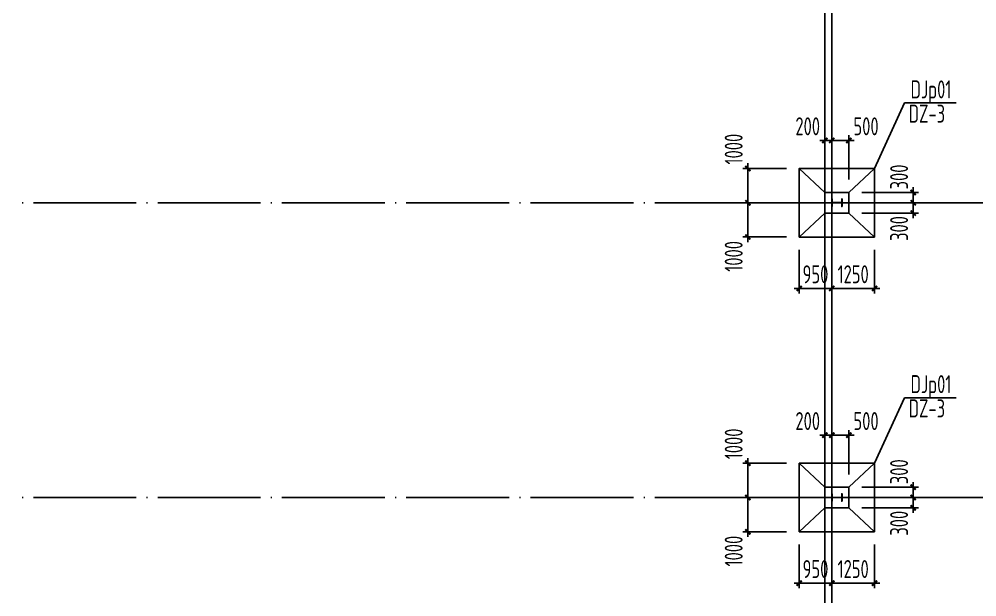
# Model space of a CAD drawing. Extents: x 899043 to 2598688, y -137197 to 211789.
# Drawn here: x 1119082 to 1147044, y 104652 to 121507 of the extents above; entities that cross this region are included whole.
import ezdxf

# ---------------------------------------------------------------- set-up
doc = ezdxf.new("R2010")
doc.units = 0
doc.header["$LTSCALE"] = 1500
doc.header["$MEASUREMENT"] = 0
doc.linetypes.add('DOTE', pattern=[2.42, 2, -0.2, 0.02, -0.2])
for name, color, linetype in [('AXIS', 3, 'Continuous'), ('BASE', 7, 'Continuous'), ('BASE_DIM', 3, 'Continuous'), ('BASE_NUM', 7, 'Continuous'), ('BASE_TEXT', 7, 'Continuous'), ('DIM', 3, 'Continuous'), ('M_Prof', 2, 'Continuous')]:
    doc.layers.add(name, color=color, linetype=linetype)
doc.styles.add('TSSD_Dimension', font='Tssdeng.shx', dxfattribs={"width": 0.7, "bigfont": 'hztxt.shx'})
doc.styles.add('TSSD_Label', font='Tssdeng.shx', dxfattribs={"width": 0.7, "bigfont": 'hztxt.shx'})
doc.dimstyles.new('TSSD_150_150', dxfattribs={"dimtxt": 525, "dimasz": 150, "dimexe": 150, "dimexo": 375, "dimgap": 150, "dimtad": 1, "dimdec": 0, "dimzin": 0, "dimdsep": 46, "dimtxsty": 'TSSD_Dimension', "dimblk": 'ARCHTICK', "dimblk1": 'ARCHTICK', "dimblk2": 'ARCHTICK', "dimcen": 0, "dimdle": 150, "dimclrt": 7, "dimadec": 0, "dimazin": 0, "dimtfac": 1, "dimtdec": 0, "dimtix": 1, "dimtmove": 2, "dimatfit": 3, "dimfxl": 0, "dimtolj": 1, "dimtzin": 0, "dimarcsym": 0})

# ---------------------------------------------------------------- blocks, each defined once
blk = doc.blocks.new('A$C5AF141BB')
at = {"layer": 'AXIS', "color": 253, "linetype": 'DOTE'}
for p, q in [((0, -5247.5), (0, 123526.9)), ((-26941.1, 77200), (36323.2, 77200)), ((-26941.1, 68600), (36323.2, 68600))]:
    blk.add_line(p, q, dxfattribs=at)
blk = doc.blocks.new('A$C0BB32EA6')
at = {"layer": 'M_Prof'}
for points in [[(22300, -42310), (22300, -42090), (22290, -42090), (22290, -42196), (22010, -42196), (22010, -42090), (22000, -42090), (22000, -42310), (22010, -42310), (22010, -42204), (22290, -42204), (22290, -42310)], [(22300, -50910), (22300, -50690), (22290, -50690), (22290, -50796), (22010, -50796), (22010, -50690), (22000, -50690), (22000, -50910), (22010, -50910), (22010, -50804), (22290, -50804), (22290, -50910)]]:
    blk.add_lwpolyline(points, close=True, dxfattribs=at)
blk = doc.blocks.new('A$C2EA612DB')
at = {"layer": 'M_Prof'}
blk.add_blockref('A$C0BB32EA6', (-54000, 110765), dxfattribs=at)
blk = doc.blocks.new('_ArchTick')
at = {"color": 0, "linetype": 'ByBlock', "const_width": 0.4}
blk.add_lwpolyline([(-0.5, -0.5), (0.5, 0.5)], dxfattribs=at)
blk = doc.blocks.new('*D1329')
at = {"layer": 'BASE_DIM', "color": 0, "lineweight": -2}
for p, q in [((1141858, 114776), (1141858, 113501)), ((1142808, 114776), (1142808, 113501)), ((1141858, 113651), (1141708, 113651)), ((1141858, 113651), (1142808, 113651)), ((1142808, 113651), (1142958, 113651))]:
    blk.add_line(p, q, dxfattribs=at)
at = {"layer": 'Defpoints', "color": 0}
for p in [(1141858, 115151), (1142808, 115151), (1142808, 113651)]:
    blk.add_point(p, dxfattribs=at)
at = {"layer": 'BASE_DIM', "color": 0, "lineweight": -2, "xscale": 150, "yscale": 150, "zscale": 150}
blk.add_blockref('_ArchTick', (1141858, 113651), dxfattribs=at)
at = {"layer": 'BASE_DIM', "color": 0, "lineweight": -2, "xscale": 150, "yscale": 150, "zscale": 150, "rotation": 180}
blk.add_blockref('_ArchTick', (1142808, 113651), dxfattribs=at)
at = {"layer": 'BASE_DIM', "color": 7, "insert": (1142333, 114063), "char_height": 525, "attachment_point": 5, "style": 'TSSD_Dimension'}
blk.add_mtext('\\A1;950', dxfattribs=at)
blk = doc.blocks.new('*D1330')
at = {"layer": 'BASE_DIM', "color": 0, "lineweight": -2}
for p, q in [((1142808, 114776), (1142808, 113501)), ((1144058, 114776), (1144058, 113501)), ((1142808, 113651), (1142658, 113651)), ((1142808, 113651), (1144058, 113651)), ((1144058, 113651), (1144208, 113651))]:
    blk.add_line(p, q, dxfattribs=at)
at = {"layer": 'Defpoints', "color": 0}
for p in [(1142808, 115151), (1144058, 115151), (1144058, 113651)]:
    blk.add_point(p, dxfattribs=at)
at = {"layer": 'BASE_DIM', "color": 0, "lineweight": -2, "xscale": 150, "yscale": 150, "zscale": 150}
blk.add_blockref('_ArchTick', (1142808, 113651), dxfattribs=at)
at = {"layer": 'BASE_DIM', "color": 0, "lineweight": -2, "xscale": 150, "yscale": 150, "zscale": 150, "rotation": 180}
blk.add_blockref('_ArchTick', (1144058, 113651), dxfattribs=at)
at = {"layer": 'BASE_DIM', "color": 7, "insert": (1143433, 114063), "char_height": 525, "attachment_point": 5, "style": 'TSSD_Dimension'}
blk.add_mtext('\\A1;1250', dxfattribs=at)
blk = doc.blocks.new('*D1331')
at = {"layer": 'BASE_DIM', "color": 0, "lineweight": -2}
for p, q in [((1140358, 117301), (1140358, 116001)), ((1141483, 117151), (1140208, 117151)), ((1141483, 116151), (1140208, 116151))]:
    blk.add_line(p, q, dxfattribs=at)
at = {"layer": 'Defpoints', "color": 0}
for p in [(1141858, 117151), (1140358, 116151), (1141858, 116151)]:
    blk.add_point(p, dxfattribs=at)
at = {"layer": 'BASE_DIM', "color": 0, "lineweight": -2, "xscale": 150, "yscale": 150, "zscale": 150}
for p, rotation in [((1140358, 117151), 90), ((1140358, 116151), 270)]:
    blk.add_blockref('_ArchTick', p, dxfattribs=dict(at, rotation=rotation))
at = {"layer": 'BASE_DIM', "color": 7, "insert": (1139945, 117715), "char_height": 525, "attachment_point": 5, "rotation": 90, "style": 'TSSD_Dimension'}
blk.add_mtext('\\A1;1000', dxfattribs=at)
blk = doc.blocks.new('*D1332')
at = {"layer": 'BASE_DIM', "color": 0, "lineweight": -2}
for p, q in [((1141483, 116151), (1140208, 116151)), ((1140358, 116301), (1140358, 115001)), ((1141483, 115151), (1140208, 115151))]:
    blk.add_line(p, q, dxfattribs=at)
at = {"layer": 'Defpoints', "color": 0}
for p in [(1141858, 116151), (1140358, 115151), (1141858, 115151)]:
    blk.add_point(p, dxfattribs=at)
at = {"layer": 'BASE_DIM', "color": 0, "lineweight": -2, "xscale": 150, "yscale": 150, "zscale": 150}
for p, rotation in [((1140358, 116151), 90), ((1140358, 115151), 270)]:
    blk.add_blockref('_ArchTick', p, dxfattribs=dict(at, rotation=rotation))
at = {"layer": 'BASE_DIM', "color": 7, "insert": (1139945, 114586), "char_height": 525, "attachment_point": 5, "rotation": 90, "style": 'TSSD_Dimension'}
blk.add_mtext('\\A1;1000', dxfattribs=at)
blk = doc.blocks.new('*D1333')
at = {"layer": 'Defpoints', "color": 0}
for p in [(1142808, 117968), (1142608, 116451), (1142808, 116451)]:
    blk.add_point(p, dxfattribs=at)
at = {"layer": 'DIM', "color": 0, "lineweight": -2}
for p, q in [((1142608, 116826), (1142608, 118118)), ((1142808, 116826), (1142808, 118118)), ((1142608, 117968), (1142458, 117968)), ((1142608, 117968), (1142808, 117968)), ((1142808, 117968), (1142958, 117968))]:
    blk.add_line(p, q, dxfattribs=at)
at = {"layer": 'DIM', "color": 0, "lineweight": -2, "xscale": 150, "yscale": 150, "zscale": 150}
blk.add_blockref('_ArchTick', (1142608, 117968), dxfattribs=at)
at = {"layer": 'DIM', "color": 0, "lineweight": -2, "xscale": 150, "yscale": 150, "zscale": 150, "rotation": 180}
blk.add_blockref('_ArchTick', (1142808, 117968), dxfattribs=at)
at = {"layer": 'DIM', "color": 7, "insert": (1142106, 118380), "char_height": 525, "attachment_point": 5, "style": 'TSSD_Dimension'}
blk.add_mtext('\\A1;200', dxfattribs=at)
blk = doc.blocks.new('*D1334')
at = {"layer": 'Defpoints', "color": 0}
for p in [(1143308, 117968), (1142808, 116451), (1143308, 116451)]:
    blk.add_point(p, dxfattribs=at)
at = {"layer": 'DIM', "color": 0, "lineweight": -2}
for p, q in [((1142808, 116826), (1142808, 118118)), ((1143308, 116826), (1143308, 118118)), ((1142658, 117968), (1143458, 117968))]:
    blk.add_line(p, q, dxfattribs=at)
at = {"layer": 'DIM', "color": 0, "lineweight": -2, "xscale": 150, "yscale": 150, "zscale": 150, "rotation": 180}
blk.add_blockref('_ArchTick', (1142808, 117968), dxfattribs=at)
at = {"layer": 'DIM', "color": 0, "lineweight": -2, "xscale": 150, "yscale": 150, "zscale": 150}
blk.add_blockref('_ArchTick', (1143308, 117968), dxfattribs=at)
at = {"layer": 'DIM', "color": 7, "insert": (1143809, 118380), "char_height": 525, "attachment_point": 5, "style": 'TSSD_Dimension'}
blk.add_mtext('\\A1;500', dxfattribs=at)
blk = doc.blocks.new('*D1335')
at = {"layer": 'Defpoints', "color": 0}
for p in [(1143308, 116451), (1143308, 116151), (1145186, 116151)]:
    blk.add_point(p, dxfattribs=at)
at = {"layer": 'DIM', "color": 0, "lineweight": -2}
for p, q in [((1143683, 116451), (1145336, 116451)), ((1145186, 116601), (1145186, 116001)), ((1143683, 116151), (1145336, 116151))]:
    blk.add_line(p, q, dxfattribs=at)
at = {"layer": 'DIM', "color": 0, "lineweight": -2, "xscale": 150, "yscale": 150, "zscale": 150}
for p, rotation in [((1145186, 116451), 90), ((1145186, 116151), 270)]:
    blk.add_blockref('_ArchTick', p, dxfattribs=dict(at, rotation=rotation))
at = {"layer": 'DIM', "color": 7, "insert": (1144774, 116902), "char_height": 525, "attachment_point": 5, "rotation": 90, "style": 'TSSD_Dimension'}
blk.add_mtext('\\A1;300', dxfattribs=at)
blk = doc.blocks.new('*D1336')
at = {"layer": 'Defpoints', "color": 0}
for p in [(1143308, 116151), (1143308, 115851), (1145186, 115851)]:
    blk.add_point(p, dxfattribs=at)
at = {"layer": 'DIM', "color": 0, "lineweight": -2}
for p, q in [((1143683, 116151), (1145336, 116151)), ((1145186, 116301), (1145186, 115701)), ((1143683, 115851), (1145336, 115851))]:
    blk.add_line(p, q, dxfattribs=at)
at = {"layer": 'DIM', "color": 0, "lineweight": -2, "xscale": 150, "yscale": 150, "zscale": 150}
for p, rotation in [((1145186, 116151), 90), ((1145186, 115851), 270)]:
    blk.add_blockref('_ArchTick', p, dxfattribs=dict(at, rotation=rotation))
at = {"layer": 'DIM', "color": 7, "insert": (1144774, 115399), "char_height": 525, "attachment_point": 5, "rotation": 90, "style": 'TSSD_Dimension'}
blk.add_mtext('\\A1;300', dxfattribs=at)
blk = doc.blocks.new('*D1615')
at = {"layer": 'BASE_DIM', "color": 0, "lineweight": -2}
for p, q in [((1141858, 106176), (1141858, 104901)), ((1142808, 106176), (1142808, 104901)), ((1141858, 105051), (1141708, 105051)), ((1141858, 105051), (1142808, 105051)), ((1142808, 105051), (1142958, 105051))]:
    blk.add_line(p, q, dxfattribs=at)
at = {"layer": 'Defpoints', "color": 0}
for p in [(1141858, 106551), (1142808, 106551), (1142808, 105051)]:
    blk.add_point(p, dxfattribs=at)
at = {"layer": 'BASE_DIM', "color": 0, "lineweight": -2, "xscale": 150, "yscale": 150, "zscale": 150}
blk.add_blockref('_ArchTick', (1141858, 105051), dxfattribs=at)
at = {"layer": 'BASE_DIM', "color": 0, "lineweight": -2, "xscale": 150, "yscale": 150, "zscale": 150, "rotation": 180}
blk.add_blockref('_ArchTick', (1142808, 105051), dxfattribs=at)
at = {"layer": 'BASE_DIM', "color": 7, "insert": (1142333, 105463), "char_height": 525, "attachment_point": 5, "style": 'TSSD_Dimension'}
blk.add_mtext('\\A1;950', dxfattribs=at)
blk = doc.blocks.new('*D1616')
at = {"layer": 'BASE_DIM', "color": 0, "lineweight": -2}
for p, q in [((1142808, 106176), (1142808, 104901)), ((1144058, 106176), (1144058, 104901)), ((1142808, 105051), (1142658, 105051)), ((1142808, 105051), (1144058, 105051)), ((1144058, 105051), (1144208, 105051))]:
    blk.add_line(p, q, dxfattribs=at)
at = {"layer": 'Defpoints', "color": 0}
for p in [(1142808, 106551), (1144058, 106551), (1144058, 105051)]:
    blk.add_point(p, dxfattribs=at)
at = {"layer": 'BASE_DIM', "color": 0, "lineweight": -2, "xscale": 150, "yscale": 150, "zscale": 150}
blk.add_blockref('_ArchTick', (1142808, 105051), dxfattribs=at)
at = {"layer": 'BASE_DIM', "color": 0, "lineweight": -2, "xscale": 150, "yscale": 150, "zscale": 150, "rotation": 180}
blk.add_blockref('_ArchTick', (1144058, 105051), dxfattribs=at)
at = {"layer": 'BASE_DIM', "color": 7, "insert": (1143433, 105463), "char_height": 525, "attachment_point": 5, "style": 'TSSD_Dimension'}
blk.add_mtext('\\A1;1250', dxfattribs=at)
blk = doc.blocks.new('*D1617')
at = {"layer": 'BASE_DIM', "color": 0, "lineweight": -2}
for p, q in [((1141483, 108551), (1140208, 108551)), ((1140358, 108701), (1140358, 107401)), ((1141483, 107551), (1140208, 107551))]:
    blk.add_line(p, q, dxfattribs=at)
at = {"layer": 'Defpoints', "color": 0}
for p in [(1141858, 108551), (1140358, 107551), (1141858, 107551)]:
    blk.add_point(p, dxfattribs=at)
at = {"layer": 'BASE_DIM', "color": 0, "lineweight": -2, "xscale": 150, "yscale": 150, "zscale": 150}
for p, rotation in [((1140358, 108551), 90), ((1140358, 107551), 270)]:
    blk.add_blockref('_ArchTick', p, dxfattribs=dict(at, rotation=rotation))
at = {"layer": 'BASE_DIM', "color": 7, "insert": (1139945, 109115), "char_height": 525, "attachment_point": 5, "rotation": 90, "style": 'TSSD_Dimension'}
blk.add_mtext('\\A1;1000', dxfattribs=at)
blk = doc.blocks.new('*D1618')
at = {"layer": 'BASE_DIM', "color": 0, "lineweight": -2}
for p, q in [((1140358, 107701), (1140358, 106401)), ((1141483, 107551), (1140208, 107551)), ((1141483, 106551), (1140208, 106551))]:
    blk.add_line(p, q, dxfattribs=at)
at = {"layer": 'Defpoints', "color": 0}
for p in [(1141858, 107551), (1140358, 106551), (1141858, 106551)]:
    blk.add_point(p, dxfattribs=at)
at = {"layer": 'BASE_DIM', "color": 0, "lineweight": -2, "xscale": 150, "yscale": 150, "zscale": 150}
for p, rotation in [((1140358, 107551), 90), ((1140358, 106551), 270)]:
    blk.add_blockref('_ArchTick', p, dxfattribs=dict(at, rotation=rotation))
at = {"layer": 'BASE_DIM', "color": 7, "insert": (1139945, 105986), "char_height": 525, "attachment_point": 5, "rotation": 90, "style": 'TSSD_Dimension'}
blk.add_mtext('\\A1;1000', dxfattribs=at)
blk = doc.blocks.new('*D1619')
at = {"layer": 'Defpoints', "color": 0}
for p in [(1142808, 109368), (1142608, 107851), (1142808, 107851)]:
    blk.add_point(p, dxfattribs=at)
at = {"layer": 'DIM', "color": 0, "lineweight": -2}
for p, q in [((1142608, 109368), (1142458, 109368)), ((1142608, 108226), (1142608, 109518)), ((1142608, 109368), (1142808, 109368)), ((1142808, 108226), (1142808, 109518)), ((1142808, 109368), (1142958, 109368))]:
    blk.add_line(p, q, dxfattribs=at)
at = {"layer": 'DIM', "color": 0, "lineweight": -2, "xscale": 150, "yscale": 150, "zscale": 150}
blk.add_blockref('_ArchTick', (1142608, 109368), dxfattribs=at)
at = {"layer": 'DIM', "color": 0, "lineweight": -2, "xscale": 150, "yscale": 150, "zscale": 150, "rotation": 180}
blk.add_blockref('_ArchTick', (1142808, 109368), dxfattribs=at)
at = {"layer": 'DIM', "color": 7, "insert": (1142106, 109780), "char_height": 525, "attachment_point": 5, "style": 'TSSD_Dimension'}
blk.add_mtext('\\A1;200', dxfattribs=at)
blk = doc.blocks.new('*D1620')
at = {"layer": 'Defpoints', "color": 0}
for p in [(1143308, 109368), (1142808, 107851), (1143308, 107851)]:
    blk.add_point(p, dxfattribs=at)
at = {"layer": 'DIM', "color": 0, "lineweight": -2}
for p, q in [((1142658, 109368), (1143458, 109368)), ((1142808, 108226), (1142808, 109518)), ((1143308, 108226), (1143308, 109518))]:
    blk.add_line(p, q, dxfattribs=at)
at = {"layer": 'DIM', "color": 0, "lineweight": -2, "xscale": 150, "yscale": 150, "zscale": 150, "rotation": 180}
blk.add_blockref('_ArchTick', (1142808, 109368), dxfattribs=at)
at = {"layer": 'DIM', "color": 0, "lineweight": -2, "xscale": 150, "yscale": 150, "zscale": 150}
blk.add_blockref('_ArchTick', (1143308, 109368), dxfattribs=at)
at = {"layer": 'DIM', "color": 7, "insert": (1143809, 109780), "char_height": 525, "attachment_point": 5, "style": 'TSSD_Dimension'}
blk.add_mtext('\\A1;500', dxfattribs=at)
blk = doc.blocks.new('*D1621')
at = {"layer": 'Defpoints', "color": 0}
for p in [(1143308, 107851), (1143308, 107551), (1145186, 107551)]:
    blk.add_point(p, dxfattribs=at)
at = {"layer": 'DIM', "color": 0, "lineweight": -2}
for p, q in [((1145186, 108001), (1145186, 107401)), ((1143683, 107851), (1145336, 107851)), ((1143683, 107551), (1145336, 107551))]:
    blk.add_line(p, q, dxfattribs=at)
at = {"layer": 'DIM', "color": 0, "lineweight": -2, "xscale": 150, "yscale": 150, "zscale": 150}
for p, rotation in [((1145186, 107851), 90), ((1145186, 107551), 270)]:
    blk.add_blockref('_ArchTick', p, dxfattribs=dict(at, rotation=rotation))
at = {"layer": 'DIM', "color": 7, "insert": (1144774, 108302), "char_height": 525, "attachment_point": 5, "rotation": 90, "style": 'TSSD_Dimension'}
blk.add_mtext('\\A1;300', dxfattribs=at)
blk = doc.blocks.new('*D1622')
at = {"layer": 'Defpoints', "color": 0}
for p in [(1143308, 107551), (1143308, 107251), (1145186, 107251)]:
    blk.add_point(p, dxfattribs=at)
at = {"layer": 'DIM', "color": 0, "lineweight": -2}
for p, q in [((1145186, 107701), (1145186, 107101)), ((1143683, 107551), (1145336, 107551)), ((1143683, 107251), (1145336, 107251))]:
    blk.add_line(p, q, dxfattribs=at)
at = {"layer": 'DIM', "color": 0, "lineweight": -2, "xscale": 150, "yscale": 150, "zscale": 150}
for p, rotation in [((1145186, 107551), 90), ((1145186, 107251), 270)]:
    blk.add_blockref('_ArchTick', p, dxfattribs=dict(at, rotation=rotation))
at = {"layer": 'DIM', "color": 7, "insert": (1144774, 106799), "char_height": 525, "attachment_point": 5, "rotation": 90, "style": 'TSSD_Dimension'}
blk.add_mtext('\\A1;300', dxfattribs=at)

msp = doc.modelspace()

# ---------------------------------------------------------------- linework, layer by layer
at = {"layer": 'AXIS', "color": 4}
for points in [[(1142807.8, 47600.6), (1142807.8, 124750.6), (1129757.8, 124750.6)], [(1142607.8, 47600.6), (1142607.8, 124550.6)]]:
    msp.add_lwpolyline(points, dxfattribs=at)
at = {"layer": 'BASE'}
for p, q in [((1142607.8, 116450.6), (1141857.8, 117150.6)), ((1143307.8, 116450.6), (1144057.8, 117150.6)), ((1141857.8, 115150.6), (1142607.8, 115850.6)), ((1143307.8, 115850.6), (1144057.8, 115150.6)), ((1142607.8, 107850.6), (1141857.8, 108550.6)), ((1143307.8, 107850.6), (1144057.8, 108550.6)), ((1141857.8, 106550.6), (1142607.8, 107250.6)), ((1143307.8, 107250.6), (1144057.8, 106550.6))]:
    msp.add_line(p, q, dxfattribs=at)
for points in [[(1144057.8, 115150.6), (1144057.8, 117150.6), (1141857.8, 117150.6), (1141857.8, 115150.6)], [(1143307.8, 116450.6), (1143307.8, 115850.6), (1142607.8, 115850.6), (1142607.8, 116450.6)], [(1144057.8, 106550.6), (1144057.8, 108550.6), (1141857.8, 108550.6), (1141857.8, 106550.6)], [(1143307.8, 107850.6), (1143307.8, 107250.6), (1142607.8, 107250.6), (1142607.8, 107850.6)]]:
    msp.add_lwpolyline(points, close=True, dxfattribs=at)
at = {"layer": 'BASE_TEXT'}
for p, q in [((1144057.8, 117150.6), (1144931.7, 119062.7)), ((1144931.7, 119062.7), (1146437.9, 119062.7)), ((1144057.8, 108550.6), (1144931.7, 110462.7)), ((1144931.7, 110462.7), (1146437.9, 110462.7))]:
    msp.add_line(p, q, dxfattribs=at)

# ---------------------------------------------------------------- block references
at = {"layer": 'AXIS'}
for name, p in [('A$C5AF141BB', (1142807.8, 38950.6)), ('A$C2EA612DB', (1174807.8, 47585.6))]:
    msp.add_blockref(name, p, dxfattribs=at)

# ---------------------------------------------------------------- texts
at = {"layer": 'BASE_NUM', "style": 'TSSD_Label', "width": 0.7}
for s, p in [('DJp01', (1145109.2, 119195.3)), ('DZ-3', (1145053.4, 118486.9)), ('DJp01', (1145109.2, 110595.3)), ('DZ-3', (1145053.4, 109886.9))]:
    msp.add_text(s, height=525, dxfattribs=at).set_placement(p)

# ---------------------------------------------------------------- dimensions: what is measured, and where the dimension line sits
at = {"layer": 'BASE_DIM'}
for base, p1, p2, picture, middle in [((1140357.8, 116150.6), (1141857.8, 117150.6), (1141857.8, 116150.6), '*D1331', (1139945.3, 117715.3)), ((1140357.8, 115150.6), (1141857.8, 116150.6), (1141857.8, 115150.6), '*D1332', (1139945.3, 114585.9)), ((1140357.8, 107550.6), (1141857.8, 108550.6), (1141857.8, 107550.6), '*D1617', (1139945.3, 109115.3)), ((1140357.8, 106550.6), (1141857.8, 107550.6), (1141857.8, 106550.6), '*D1618', (1139945.3, 105985.9))]:
    dim = msp.add_linear_dim(base=base, p1=p1, p2=p2, angle=270, dimstyle='TSSD_150_150', dxfattribs=at)
    dim.commit()
    dim.dimension.update_dxf_attribs({"geometry": picture, "text_midpoint": middle, "dimtype": 161})
for p1, p2, picture, middle in [((1141857.8, 115150.6), (1142807.8, 115150.6), '*D1329', (1142332.8, 114063.1)), ((1142807.8, 115150.6), (1144057.8, 115150.6), '*D1330', (1143432.8, 114063.1)), ((1141857.8, 106550.6), (1142807.8, 106550.6), '*D1615', (1142332.8, 105463.1)), ((1142807.8, 106550.6), (1144057.8, 106550.6), '*D1616', (1143432.8, 105463.1))]:
    dim = msp.add_aligned_dim(p1=p1, p2=p2, distance=-1500, dimstyle='TSSD_150_150', dxfattribs=at)
    dim.commit()
    dim.dimension.update_dxf_attribs({"geometry": picture, "text_midpoint": middle})
at = {"layer": 'DIM'}
for base, p1, p2, picture, middle in [((1142807.8, 117967.8), (1142607.8, 116450.6), (1142807.8, 116450.6), '*D1333', (1142106.2, 118380.3)), ((1143307.8, 117967.8), (1142807.8, 116450.6), (1143307.8, 116450.6), '*D1334', (1143809.4, 118380.3)), ((1142807.8, 109367.8), (1142607.8, 107850.6), (1142807.8, 107850.6), '*D1619', (1142106.2, 109780.3)), ((1143307.8, 109367.8), (1142807.8, 107850.6), (1143307.8, 107850.6), '*D1620', (1143809.4, 109780.3))]:
    dim = msp.add_linear_dim(base=base, p1=p1, p2=p2, dimstyle='TSSD_150_150', dxfattribs=at)
    dim.commit()
    dim.dimension.update_dxf_attribs({"geometry": picture, "text_midpoint": middle, "dimtype": 160})
for base, p1, p2, picture, middle in [((1145186.1, 116150.6), (1143307.8, 116450.6), (1143307.8, 116150.6), '*D1335', (1144773.6, 116902.2)), ((1145186.1, 115850.6), (1143307.8, 116150.6), (1143307.8, 115850.6), '*D1336', (1144773.6, 115399)), ((1145186.1, 107550.6), (1143307.8, 107850.6), (1143307.8, 107550.6), '*D1621', (1144773.6, 108302.2)), ((1145186.1, 107250.6), (1143307.8, 107550.6), (1143307.8, 107250.6), '*D1622', (1144773.6, 106799))]:
    dim = msp.add_linear_dim(base=base, p1=p1, p2=p2, angle=270, dimstyle='TSSD_150_150', dxfattribs=at)
    dim.commit()
    dim.dimension.update_dxf_attribs({"geometry": picture, "text_midpoint": middle, "dimtype": 160})

doc.saveas('drawing.dxf')
